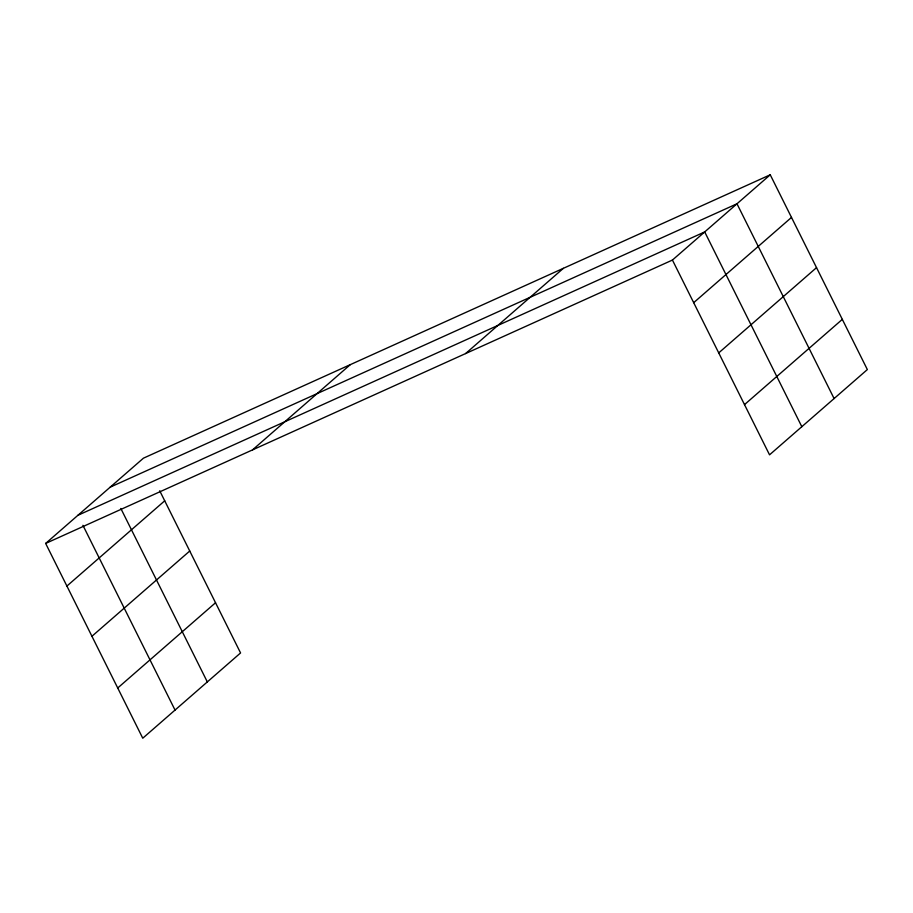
<?xml version="1.0" encoding="UTF-8"?>
<svg xmlns="http://www.w3.org/2000/svg" width="913" height="913" viewBox="0 0 913 913"><rect width="100%" height="100%" fill="white"/><g stroke="black" fill="none" stroke-linecap="round" stroke-linejoin="round"><path stroke-width="1.37" d="M159.707 490.772L240.564 652.943L142.759 738.206L45.65 543.429L143.455 458.166L770.241 174.794L867.35 369.571L769.545 454.834L672.436 260.057L770.241 174.794M66.911 586.055L164.717 500.803M252.49 449.915L350.295 364.652M91.939 636.27L189.744 551.007M465.596 353.571L563.401 268.308M117.731 687.991L215.536 602.74M693.686 302.682L791.491 217.431M718.714 352.897L816.53 267.635M744.506 404.63L842.322 319.367M110.199 487.154L736.985 203.782L834.094 398.559M77.925 515.286L704.71 231.925L801.819 426.702M45.65 543.429L672.436 260.057M120.836 508.473L207.319 681.931M82.923 525.317L175.034 710.074"/></g></svg>
